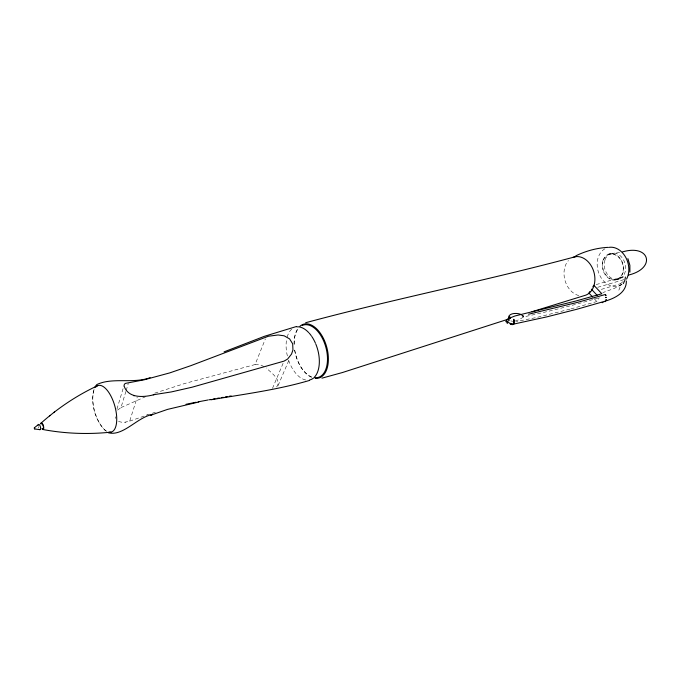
<?xml version="1.0" encoding="UTF-8"?>
<svg xmlns="http://www.w3.org/2000/svg" width="681" height="681" viewBox="0 0 681 681"><rect width="100%" height="100%" fill="white"/><g stroke="black" fill="none" stroke-linecap="round" stroke-linejoin="round"><path stroke-width="0.51" stroke-dasharray="3.4 2.55" d="M622.451 282.053A7.355 2.605 -42.8 0 1 620.442 283.73L619.795 288.114L618.28 291.289M105.589 430.945C95.042 420.296 89.977 403.075 94.284 388.579M116.962 409.017L123.874 386.016M117.549 410.107L120.98 407.587L125.849 391.558M126.155 390.553L128.283 383.539M118.52 421.53L123.287 422.526L129.696 421.13L137.213 397.227M276.614 386.978C282.3 380.211 270.578 372.218 266.177 367.953M154.732 393.167L184.585 383.539L255.086 364.548L265.36 338.925M272.485 388.4L284.028 361.126M278.103 385.557L289.11 359.772M570.908 308.919L596.837 301.538L599.331 297.665M598.369 297.946A1592.868 509.567 13.8 0 1 523.8 316.852L519.186 319.627L515.032 321.117M621.702 284.539L614.356 288.378L602.898 292.583M125.959 422.297L125.355 422.365M120.98 407.587L145.964 396.512M129.696 421.13L156.153 411.928M523.451 316.58C523.646 316.188 521.867 314.997 523.663 316.767L522.812 315.618M146.653 415.01L147.513 414.703M623.711 276.818L616.203 279.414A12.956 10.096 73.8 0 1 602.821 262.636A12.956 10.096 73.8 0 1 619.846 258.567A12.956 10.096 73.8 0 1 616.203 279.406M601.306 289.382L620.442 283.73M597.714 287.305L624.783 279.38M617.241 279.61L619.301 279.014M596.181 284.581L624.426 276.384M608.371 254.243L610.448 253.681M569.903 309.174L536.696 317.465L516.317 321.534M610.431 254.192L619.863 252.345M523.297 316.307L522.463 315.644L523.408 316.461M255.086 364.548L260.585 364.973L264.33 366.77M512.691 321.33L510.801 320.896M521.842 315.456L522.965 316.112M522.489 315.805L523.8 316.852M522.948 315.695L521.842 314.945L523.051 315.788M593.951 298.448L596.837 301.538M115.651 418.44L115.234 416.806M305.718 379.989A27.376 15.484 74.4 0 1 288.718 360.564M287.365 355.942A27.376 15.484 74.4 0 1 286.675 339.078M287.135 337.155A27.376 15.484 74.4 0 1 291.689 329.153M106.926 431.345A24.193 10.436 74.3 0 1 94.863 412.124A24.193 10.436 74.3 0 1 94.548 388.919M622.068 284.317A19.945 15.476 74.5 0 1 599.476 274.818A19.945 15.476 74.5 0 1 605.605 248.42M578.859 295.563A19.979 15.05 74.5 0 1 565.085 280.725A19.979 15.05 74.5 0 1 568.439 260.534M311.804 377.027A27.223 15.544 74.4 0 1 294.532 349.03M294.166 344.416A27.223 15.544 74.4 0 1 297.776 329.349M311.489 377.308A27.981 15.986 74.4 0 1 294.507 348.851M294.124 344.118A27.981 15.986 74.4 0 1 297.835 328.634M38.604 428.06A2.733 1.056 74.3 0 1 38.204 426.672M623.2 281.304A7.355 2.605 -42.8 0 1 622.826 281.679M604.983 259.997A13.433 10.445 74.5 0 0 616.628 279.559A13.433 10.445 74.5 0 0 623.268 259.384A13.433 10.445 74.5 0 0 604.983 259.997M602.915 260.568A13.458 10.445 74.5 0 0 614.568 280.155A13.458 10.445 74.5 0 0 621.2 259.955A13.458 10.445 74.5 0 0 602.915 260.568"/><path stroke-width="1.02" d="M626.35 281.006C626.673 293.17 613.513 298.933 603.587 301.606L577.122 309.191L546.656 316.912L513.866 324.045A6.444 4.026 45.6 0 1 511.593 324.462L510.112 323.867C514.461 327.076 514.376 320.3 513.814 319.287L513.593 320.351L514.206 320.198L513.738 320.811A6.427 5.788 58 0 1 513.866 324.045A7.814 4.656 30 0 1 507.575 322.002L506.366 320.453M629.899 272.136L629.882 265.301L627.891 258.618M625.422 277.048L624.809 280.453L623.302 283.628M38.4 424.561L34.356 427.813L34.408 428.604M507.081 322.837L507.319 323.586M94.616 387.693L96.2 385.216M589.899 291.485L588.912 293.043L592.513 296.907M592.862 286.812L593.849 285.254L601.842 293.758L575.871 301.019L515.006 315.967L507.558 318.921L505.779 321.594L507.158 322.283M508.06 321.16L509.354 320.104M510.043 318.333L509.422 318.087L510.205 317.142L508.996 317.908L509.567 316.988L509.201 317.363L510.333 318.368M509.005 318.453L509.039 317.882L508.937 318.333M39.89 429.668L34.688 428.962L34.467 427.889L34.399 428.443M40.988 423.19C57.885 408.132 76.885 395.389 97.4 385.804M34.356 427.813L34.74 428.962M49.551 415.895L50.045 415.512M53.927 412.439L54.557 411.945M96.719 384.62C112.144 377.07 133.416 383.973 150.126 377.666M575.743 255.877C585.873 250.923 597.024 247.893 608.303 247.348M224.083 351.856L264.543 336.269L296.371 326.531M628.512 275.056C656.314 268.484 650.023 243.807 622.528 251.893M305.658 322.726C395.04 298.636 486.098 280.734 575.539 256.677M507.141 319.517L342.517 372.507L321.977 378.159M531.989 311.745L584.307 295.605A19.979 15.05 74.5 0 0 593.815 271.728A19.979 15.05 74.5 0 0 572.934 257.375M605.503 294.456L605.86 295.682L605.503 294.456L577.156 302.466L528.601 314.23M153.276 394.767L171.365 391.924L192.068 387.208L284.028 361.126L287.586 359.083L291.553 354.043L292.949 349.898L292.677 343.837L289.604 338.891L284.139 335.801L278.12 334.967L268.425 336.235L190.833 365.663L169.79 372.89L144.159 379.802L125.61 383.352A8.802 3.099 10.8 0 0 124.572 384.144L124.393 384.407A10.692 5.125 17.2 0 0 124.214 386.348C128.488 398.598 143.963 397.372 154.068 394.691M309.31 380.492C277.158 389.949 243.841 394.188 210.889 399.807M134.208 395.823L133.663 395.644M185.973 404.31L196.137 402.224M198.878 401.986L167.5 409.4L150.68 415.231L152.101 414.635C137.622 417.027 122.989 436.717 108.296 432.75M198.137 401.833L207.943 400.002M208.922 399.815L210.982 399.458M213.034 399.092L215.094 398.734M217.145 398.368L219.205 398.01M221.265 397.644L223.24 397.304M225.224 396.963L227.207 396.631M229.191 396.291L231.174 395.95M110.918 432.154C88.249 434.529 65.231 433.695 42.826 429.498M521.586 314.809C517.832 312.443 507.022 312.681 508.681 319.014M591.372 289.161L597.16 295.341M508.937 319.21L508.452 318.589L508.894 319.091M296.763 326.863A27.376 15.484 74.4 0 1 308.544 332.422M309.106 333.026A27.376 15.484 74.4 0 1 311.268 335.733M311.779 336.465A27.376 15.484 74.4 0 1 315.414 343.113M315.797 344.016A27.376 15.484 74.4 0 1 314.418 377.197M313.686 377.895A27.376 15.484 74.4 0 1 309.506 379.998M95.825 387.021A24.193 10.436 74.3 0 1 114.646 405.416A24.193 10.436 74.3 0 1 108.986 432.12M609.137 247.331A19.945 15.476 74.5 0 1 625.711 257.307A19.945 15.476 74.5 0 1 626.588 279.082M302.236 325.475A27.223 15.544 74.4 0 1 326.25 348.791A27.223 15.544 74.4 0 1 314.75 377.734M299.938 326.242A27.981 15.986 74.4 0 1 326.471 346.178A27.981 15.986 74.4 0 1 315.269 378.347M40.715 423.786A3.371 1.311 74.3 0 1 42.588 423.931A3.371 1.311 74.3 0 1 43.712 428.366A3.371 1.311 74.3 0 1 42.009 428.877M41.09 423.982A2.724 1.056 74.3 0 1 43.252 426.136A2.724 1.056 74.3 0 1 42.265 428.621M38.127 425.378A2.733 1.056 74.3 0 1 39.472 424.859A2.733 1.056 74.3 0 1 40.622 428.366A2.733 1.056 74.3 0 1 39.447 429.413M605.886 299.955L606.388 299.938L605.886 299.955M604.856 301.632L605.4 301.462L604.856 301.632M602.379 302.492L602.379 302.492M602.838 302.458L602.276 302.628L602.838 302.458M606.116 297.41L605.554 297.58L606.116 297.41"/></g></svg>
